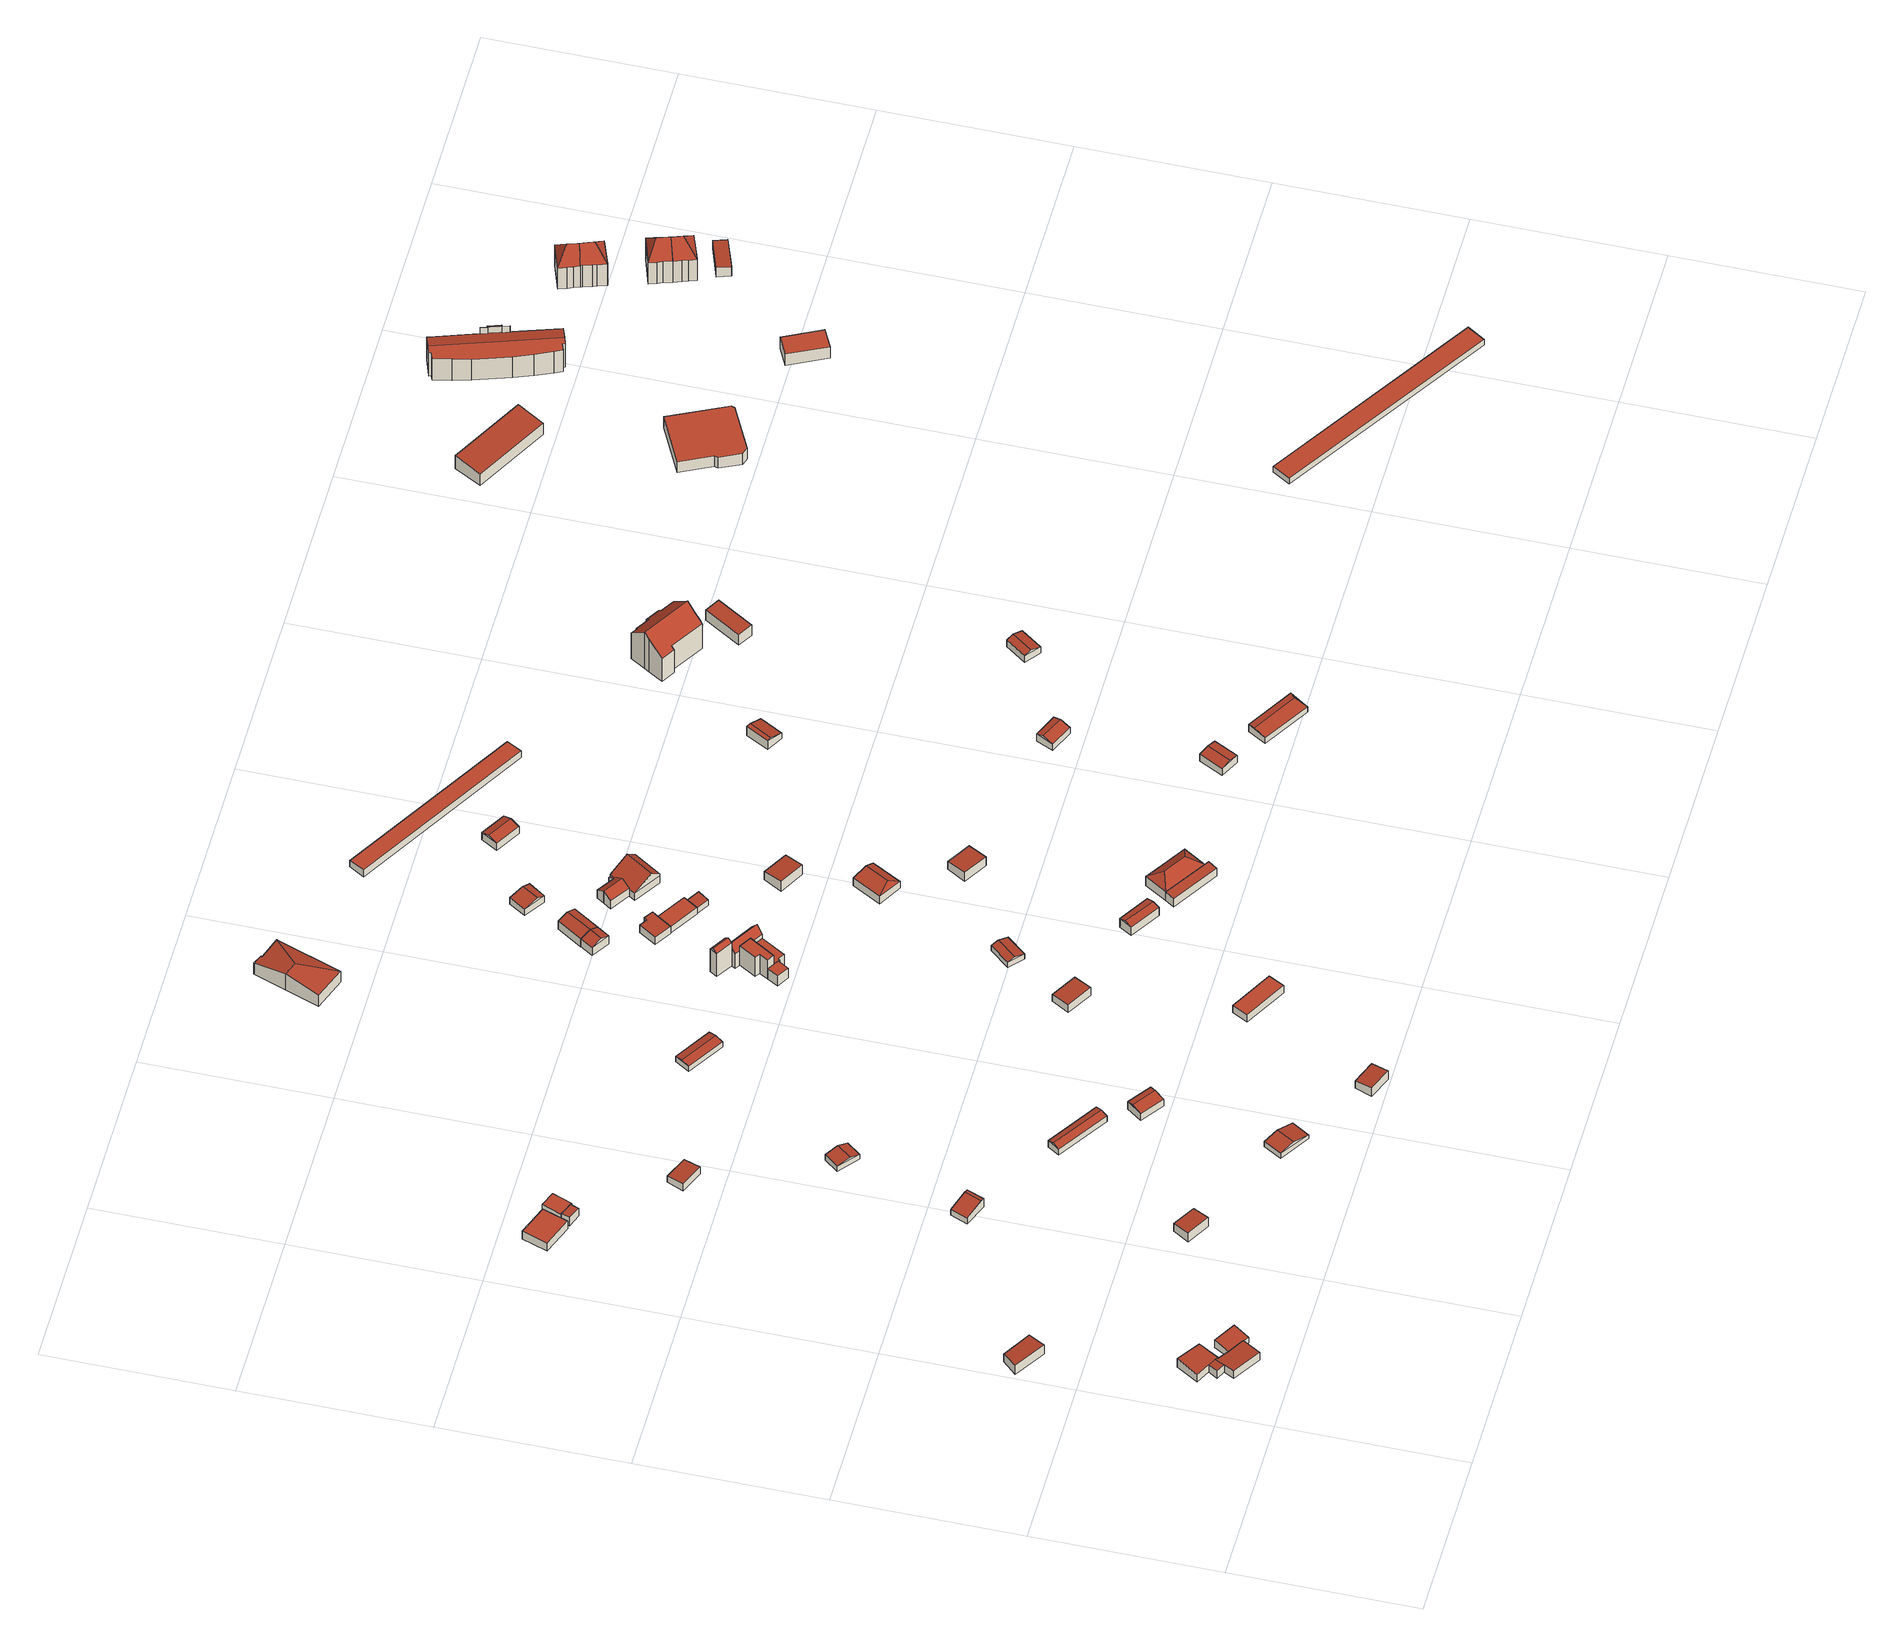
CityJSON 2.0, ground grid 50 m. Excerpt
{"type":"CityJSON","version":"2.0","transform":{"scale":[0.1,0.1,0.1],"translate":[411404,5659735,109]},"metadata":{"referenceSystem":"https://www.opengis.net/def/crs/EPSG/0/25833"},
"CityObjects":{
"building1":{"type":"Building","attributes":{"Gemeindeschluessel":14612000,"Geometrietyp2DReferenz":"3000","function":"31001_9998","roofType":"9999"},"children":["building1-1","building1-2","building1-3"]},
"building1-1":{"type":"BuildingPart","attributes":{"Dachtyp_tdc":"tdcPolyFlatRoof","Dachneigung":4.02,"QualitaetDacherkennung":65,"Geometrietyp2DReferenz":"3000","measuredHeight":2.6,"roofType":"2100"},"parents":["building1"],"geometry":[{"type":"MultiSurface","lod":"2","boundaries":[[[0,1,2,3]],[[0,4,5,6,1]],[[2,7,8,3]],[[1,6,7,2]]],"semantics":{"surfaces":[{"type":"WallSurface"},{"type":"RoofSurface"},{"type":"GroundSurface"}],"values":[0,1,2,0]}}]},
"building1-2":{"type":"BuildingPart","attributes":{"Dachtyp_tdc":"tdcPolyFlatRoof","Dachneigung":4.19,"QualitaetDacherkennung":69,"Geometrietyp2DReferenz":"3000","measuredHeight":2.84,"roofType":"2100"},"parents":["building1"],"geometry":[{"type":"MultiSurface","lod":"2","boundaries":[[[9,0,3,10]],[[11,12,13,14]],[[12,15,16,13]],[[15,17,18,16]],[[17,19,20,18]],[[19,9,10,20]],[[19,17,15,12,11,21,4,0,9]],[[10,3,8,14,13,16,18,20]]],"semantics":{"surfaces":[{"type":"WallSurface"},{"type":"RoofSurface"},{"type":"GroundSurface"}],"values":[0,0,0,0,0,0,1,2]}}]},
"building1-3":{"type":"BuildingPart","attributes":{"Dachtyp_tdc":"tdcPolyFlatRoof","Dachneigung":5.09,"QualitaetDacherkennung":75,"Geometrietyp2DReferenz":"3000","measuredHeight":3.14,"roofType":"2100"},"parents":["building1"],"geometry":[{"type":"MultiSurface","lod":"2","boundaries":[[[22,23,24,25]],[[23,26,27,24]],[[26,28,11,14,27]],[[29,22,25,7,6]],[[29,28,26,23,22]],[[25,24,27,14,8,7]]],"semantics":{"surfaces":[{"type":"WallSurface"},{"type":"RoofSurface"},{"type":"GroundSurface"}],"values":[0,0,0,0,1,2]}}]},
"building2":{"type":"Building","attributes":{"Dachtyp_tdc":"tdcPolyFlatRoof","Gemeindeschluessel":14612000,"Dachneigung":6.79,"QualitaetDacherkennung":83,"Geometrietyp2DReferenz":"3000","measuredHeight":3.22,"function":"31001_9998","roofType":"2100"},"geometry":[{"type":"Solid","lod":"2","boundaries":[[[[30,31,32,33]],[[31,34,35,32]],[[34,36,37,35]],[[36,30,33,37]],[[36,34,31,30]],[[33,32,35,37]]]],"semantics":{"surfaces":[{"type":"WallSurface"},{"type":"RoofSurface"},{"type":"GroundSurface"}],"values":[[0,0,0,0,1,2]]}}]},
"building3":{"type":"Building","attributes":{"Dachtyp_tdc":"tdcPolyFlatRoof","Gemeindeschluessel":14612000,"Dachneigung":7.93,"QualitaetDacherkennung":79,"Geometrietyp2DReferenz":"3000","measuredHeight":2.63,"function":"31001_9998","roofType":"2100"},"geometry":[{"type":"Solid","lod":"2","boundaries":[[[[38,39,40,41]],[[39,42,43,40]],[[42,44,45,43]],[[44,46,47,45]],[[46,38,41,47]],[[46,44,42,39,38]],[[41,40,43,45,47]]]],"semantics":{"surfaces":[{"type":"WallSurface"},{"type":"RoofSurface"},{"type":"GroundSurface"}],"values":[[0,0,0,0,0,1,2]]}}]},
"building4":{"type":"Building","attributes":{"Dachtyp_tdc":"tdcPolyFlatRoof","Gemeindeschluessel":14612000,"Dachneigung":5.38,"QualitaetDacherkennung":81,"Geometrietyp2DReferenz":"3000","measuredHeight":3.2,"function":"31001_9998","roofType":"2100"},"geometry":[{"type":"Solid","lod":"2","boundaries":[[[[48,49,50,51]],[[52,53,54,55]],[[51,50,53,52]],[[50,49,54,53]],[[49,48,55,54]],[[48,51,52,55]]]],"semantics":{"surfaces":[{"type":"RoofSurface"},{"type":"GroundSurface"},{"type":"WallSurface"}],"values":[[0,1,2,2,2,2]]}}]},
"building5":{"type":"Building","attributes":{"Dachtyp_tdc":"tdcPolyFlatRoof","Gemeindeschluessel":14612000,"Dachneigung":0,"QualitaetDacherkennung":83,"Geometrietyp2DReferenz":"3000","measuredHeight":2.8,"function":"31001_9998","roofType":"1000"},"geometry":[{"type":"Solid","lod":"2","boundaries":[[[[56,57,58,59]],[[57,60,61,58]],[[60,62,63,61]],[[62,56,59,63]],[[62,60,57,56]],[[59,58,61,63]]]],"semantics":{"surfaces":[{"type":"WallSurface"},{"type":"RoofSurface"},{"type":"GroundSurface"}],"values":[[0,0,0,0,1,2]]}}]},
"building6":{"type":"Building","attributes":{"Dachtyp_tdc":"tdcGableRoof","Gemeindeschluessel":14612000,"Dachneigung":10.22,"QualitaetDacherkennung":49,"Geometrietyp2DReferenz":"3000","measuredHeight":3.16,"function":"31001_9998","roofType":"3100"},"geometry":[{"type":"Solid","lod":"2","boundaries":[[[[64,65,66,67]],[[65,68,69,66]],[[68,70,71,69]],[[70,64,67,71]],[[68,65,72]],[[64,70,73]],[[65,64,73,72]],[[70,68,72,73]],[[67,66,69,71]]]],"semantics":{"surfaces":[{"type":"WallSurface"},{"type":"RoofSurface"},{"type":"GroundSurface"}],"values":[[0,0,0,0,0,0,1,1,2]]}}]},
"building7":{"type":"Building","attributes":{"Dachtyp_tdc":"tdcPolyFlatRoof","Gemeindeschluessel":14612000,"Dachneigung":3.29,"QualitaetDacherkennung":70,"Geometrietyp2DReferenz":"3000","measuredHeight":3.01,"function":"31001_9998","roofType":"2100"},"geometry":[{"type":"Solid","lod":"2","boundaries":[[[[74,75,76,77]],[[75,78,79,76]],[[78,80,81,79]],[[80,82,83,81]],[[82,84,85,83]],[[84,74,77,85]],[[84,82,80,78,75,74]],[[77,76,79,81,83,85]]]],"semantics":{"surfaces":[{"type":"WallSurface"},{"type":"RoofSurface"},{"type":"GroundSurface"}],"values":[[0,0,0,0,0,0,1,2]]}}]},
"building8":{"type":"Building","attributes":{"Dachtyp_tdc":"tdcPolyFlatRoof","Gemeindeschluessel":14612000,"Dachneigung":0,"QualitaetDacherkennung":0,"Geometrietyp2DReferenz":"3000","BezugspunktDach":"2000","measuredHeight":3,"function":"31001_9998"},"geometry":[{"type":"MultiSurface","lod":"2","boundaries":[[[86,87,88,89,90,91]],[[91,90,92,93]],[[90,89,94,92]],[[89,88,95,94]],[[88,87,96,95]],[[87,86,97,96]],[[86,91,93,97]],[[93,92,94,95,96,97]]],"semantics":{"surfaces":[{"type":"RoofSurface"},{"type":"WallSurface"},{"type":"GroundSurface"}],"values":[0,1,1,1,1,1,1,2]}}]},
"building9":{"type":"Building","attributes":{"Dachtyp_tdc":"tdcPolyFlatRoof","Gemeindeschluessel":14612000,"Dachneigung":6.06,"QualitaetDacherkennung":74,"Geometrietyp2DReferenz":"3000","measuredHeight":2.63,"function":"31001_9998","roofType":"2100"},"geometry":[{"type":"Solid","lod":"2","boundaries":[[[[98,99,100,101]],[[99,102,103,100]],[[102,104,105,103]],[[104,98,101,105]],[[104,102,99,98]],[[101,100,103,105]]]],"semantics":{"surfaces":[{"type":"WallSurface"},{"type":"RoofSurface"},{"type":"GroundSurface"}],"values":[[0,0,0,0,1,2]]}}]},
"building10":{"type":"Building","attributes":{"Dachtyp_tdc":"tdcGableRoof","Gemeindeschluessel":14612000,"Dachneigung":15.2,"QualitaetDacherkennung":51,"Geometrietyp2DReferenz":"3000","measuredHeight":2.6,"function":"31001_9998","roofType":"3100"},"geometry":[{"type":"Solid","lod":"2","boundaries":[[[[106,107,108,109]],[[107,110,111,108]],[[110,112,113,111]],[[112,106,109,113]],[[110,107,114]],[[106,112,115]],[[107,106,115,114]],[[112,110,114,115]],[[109,108,111,113]]]],"semantics":{"surfaces":[{"type":"WallSurface"},{"type":"RoofSurface"},{"type":"GroundSurface"}],"values":[[0,0,0,0,0,0,1,1,2]]}}]},
"building11":{"type":"Building","attributes":{"Dachtyp_tdc":"tdcGableRoof","Gemeindeschluessel":14612000,"Dachneigung":10.27,"QualitaetDacherkennung":65,"Geometrietyp2DReferenz":"3000","measuredHeight":2.64,"function":"31001_9998","roofType":"3100"},"geometry":[{"type":"Solid","lod":"2","boundaries":[[[[116,117,118,119]],[[117,120,121,118]],[[120,122,123,121]],[[122,116,119,123]],[[120,117,124]],[[116,122,125]],[[117,116,125,124]],[[122,120,124,125]],[[119,118,121,123]]]],"semantics":{"surfaces":[{"type":"WallSurface"},{"type":"RoofSurface"},{"type":"GroundSurface"}],"values":[[0,0,0,0,0,0,1,1,2]]}}]},
"building12":{"type":"Building","attributes":{"Dachtyp_tdc":"tdcGableRoof","Gemeindeschluessel":14612000,"Dachneigung":15.98,"QualitaetDacherkennung":61,"Geometrietyp2DReferenz":"3000","measuredHeight":2.71,"function":"31001_9998","roofType":"3100"},"geometry":[{"type":"Solid","lod":"2","boundaries":[[[[126,127,128,129]],[[127,130,131,128]],[[130,132,133,131]],[[132,126,129,133]],[[130,127,134]],[[126,132,135]],[[127,126,135,134]],[[132,130,134,135]],[[129,128,131,133]]]],"semantics":{"surfaces":[{"type":"WallSurface"},{"type":"RoofSurface"},{"type":"GroundSurface"}],"values":[[0,0,0,0,0,0,1,1,2]]}}]},
"building13":{"type":"Building","attributes":{"Dachtyp_tdc":"tdcGableRoof","Gemeindeschluessel":14612000,"Dachneigung":13.37,"QualitaetDacherkennung":80,"Geometrietyp2DReferenz":"3000","measuredHeight":3.08,"function":"31001_9998","roofType":"3100"},"geometry":[{"type":"Solid","lod":"2","boundaries":[[[[136,137,138,139]],[[137,140,141,138]],[[140,142,143,141]],[[142,136,139,143]],[[140,137,144]],[[136,142,145]],[[137,136,145,144]],[[142,140,144,145]],[[139,138,141,143]]]],"semantics":{"surfaces":[{"type":"WallSurface"},{"type":"RoofSurface"},{"type":"GroundSurface"}],"values":[[0,0,0,0,0,0,1,1,2]]}}]},
"building14":{"type":"Building","attributes":{"Dachtyp_tdc":"tdcPolyFlatRoof","Gemeindeschluessel":14612000,"Dachneigung":6.97,"QualitaetDacherkennung":77,"Geometrietyp2DReferenz":"3000","measuredHeight":3.12,"function":"31001_9998","roofType":"2100"},"geometry":[{"type":"Solid","lod":"2","boundaries":[[[[146,147,148,149]],[[147,150,151,148]],[[150,152,153,151]],[[152,146,149,153]],[[152,150,147,146]],[[149,148,151,153]]]],"semantics":{"surfaces":[{"type":"WallSurface"},{"type":"RoofSurface"},{"type":"GroundSurface"}],"values":[[0,0,0,0,1,2]]}}]},
"building15":{"type":"Building","attributes":{"Dachtyp_tdc":"tdcGableRoof","Gemeindeschluessel":14612000,"Dachneigung":10.96,"QualitaetDacherkennung":40,"Geometrietyp2DReferenz":"3000","measuredHeight":2.46,"function":"31001_9998","roofType":"3100"},"geometry":[{"type":"Solid","lod":"2","boundaries":[[[[154,155,156,157]],[[155,158,159,156]],[[158,160,161,159]],[[160,154,157,161]],[[158,155,162]],[[154,160,163]],[[155,154,163,162]],[[160,158,162,163]],[[157,156,159,161]]]],"semantics":{"surfaces":[{"type":"WallSurface"},{"type":"RoofSurface"},{"type":"GroundSurface"}],"values":[[0,0,0,0,0,0,1,1,2]]}}]},
"building16":{"type":"Building","attributes":{"Dachtyp_tdc":"tdcPolyFlatRoof","Gemeindeschluessel":14612000,"Dachneigung":0,"QualitaetDacherkennung":61,"Geometrietyp2DReferenz":"3000","measuredHeight":2.67,"function":"31001_9998","roofType":"1000"},"geometry":[{"type":"Solid","lod":"2","boundaries":[[[[164,165,166,167]],[[165,168,169,166]],[[168,170,171,169]],[[170,164,167,171]],[[170,168,165,164]],[[167,166,169,171]]]],"semantics":{"surfaces":[{"type":"WallSurface"},{"type":"RoofSurface"},{"type":"GroundSurface"}],"values":[[0,0,0,0,1,2]]}}]},
"building17":{"type":"Building","attributes":{"Dachtyp_tdc":"tdcPolyFlatRoof","Gemeindeschluessel":14612000,"Dachneigung":2.78,"QualitaetDacherkennung":72,"Geometrietyp2DReferenz":"3000","measuredHeight":2.74,"function":"31001_9998","roofType":"2100"},"geometry":[{"type":"Solid","lod":"2","boundaries":[[[[172,173,174,175]],[[173,176,177,174]],[[176,178,179,177]],[[178,172,175,179]],[[178,176,173,172]],[[175,174,177,179]]]],"semantics":{"surfaces":[{"type":"WallSurface"},{"type":"RoofSurface"},{"type":"GroundSurface"}],"values":[[0,0,0,0,1,2]]}}]},
"building18":{"type":"Building","attributes":{"Gemeindeschluessel":14612000,"Dachorientierung":0,"MittlereTraufHoehe":114.81,"ObjektHoehe":3.58,"BodenHoehe":111.23,"Geometrietyp2DReferenz":"3000","BezugspunktDach":"2000","AbsoluteHoehe":114.81,"Dachflaeche":12.66,"measuredHeight":3.58,"function":"31001_9998","storeysAboveGround":1},"geometry":[{"type":"MultiSurface","lod":"2","boundaries":[[[180,181,182,183,184]],[[184,183,185,186]],[[183,182,187,185]],[[182,181,188,187]],[[181,180,189,188]],[[180,184,186,189]],[[186,185,187,188,189]]],"semantics":{"surfaces":[{"type":"RoofSurface"},{"type":"WallSurface"},{"type":"GroundSurface"}],"values":[0,1,1,1,1,1,2]}}]},
"building19":{"type":"Building","attributes":{"Gemeindeschluessel":14612000,"Dachneigung":90,"Dachorientierung":0,"MittlereTraufHoehe":117.95,"QualitaetDacherkennung":23,"ObjektHoehe":6.83,"BodenHoehe":111.12,"Geometrietyp2DReferenz":"3000","AbsoluteHoehe":117.95,"Dachflaeche":26.39,"measuredHeight":6.83,"function":"31001_9998","roofType":"1000","storeysAboveGround":2},"geometry":[{"type":"MultiSurface","lod":"2","boundaries":[[[190,191,192,193]],[[191,194,195,192]],[[194,196,197,195]],[[196,198,199,197]],[[198,200,201,199]],[[200,190,193,201]],[[200,198,196,194,191,190]],[[193,192,195,197,199,201]]],"semantics":{"surfaces":[{"type":"WallSurface"},{"type":"RoofSurface"},{"type":"GroundSurface"}],"values":[0,0,0,0,0,0,1,2]}}]},
"building20":{"type":"Building","attributes":{"Gemeindeschluessel":14612000,"Dachneigung":50.22,"Dachorientierung":-58.35,"MittlereTraufHoehe":119.28,"QualitaetDacherkennung":85,"ObjektHoehe":9.28,"BodenHoehe":110.99,"Geometrietyp2DReferenz":"3000","AbsoluteHoehe":120.27,"Dachflaeche":15.96,"measuredHeight":9.28,"function":"31001_9998","roofType":"3100","storeysAboveGround":3},"geometry":[{"type":"MultiSurface","lod":"2","boundaries":[[[202,203,204,205]],[[203,206,207,204]],[[206,208,209,207]],[[208,202,205,209]],[[206,203,210]],[[202,208,211]],[[203,202,211,210]],[[208,206,210,211]],[[205,204,207,209]]],"semantics":{"surfaces":[{"type":"WallSurface"},{"type":"RoofSurface"},{"type":"GroundSurface"}],"values":[0,0,0,0,0,0,1,1,2]}}]},
"building21":{"type":"Building","attributes":{"Dachtyp_tdc":"tdcGableRoof","Gemeindeschluessel":14612000,"Dachneigung":14.35,"QualitaetDacherkennung":83,"Geometrietyp2DReferenz":"3000","measuredHeight":2.46,"function":"31001_9998","roofType":"3100"},"geometry":[{"type":"Solid","lod":"2","boundaries":[[[[212,213,214,215]],[[213,216,217,214]],[[216,218,219,217]],[[218,212,215,219]],[[216,213,220]],[[212,218,221]],[[213,212,221,220]],[[218,216,220,221]],[[215,214,217,219]]]],"semantics":{"surfaces":[{"type":"WallSurface"},{"type":"RoofSurface"},{"type":"GroundSurface"}],"values":[[0,0,0,0,0,0,1,1,2]]}}]},
"building22":{"type":"Building","attributes":{"Gemeindeschluessel":14612000,"Dachorientierung":0,"MittlereTraufHoehe":114.81,"ObjektHoehe":3.73,"BodenHoehe":111.08,"Geometrietyp2DReferenz":"3000","BezugspunktDach":"2000","AbsoluteHoehe":114.81,"Dachflaeche":32.13,"measuredHeight":3.73,"function":"31001_9998","storeysAboveGround":1},"geometry":[{"type":"MultiSurface","lod":"2","boundaries":[[[183,182,222,223,224,225,226]],[[226,225,227,197]],[[225,224,228,227]],[[224,223,229,228]],[[223,222,230,229]],[[222,182,231,230]],[[182,183,199,231]],[[183,226,197,199]],[[197,227,228,229,230,231,199]]],"semantics":{"surfaces":[{"type":"RoofSurface"},{"type":"WallSurface"},{"type":"GroundSurface"}],"values":[0,1,1,1,1,1,1,1,2]}}]},
"building23":{"type":"Building","attributes":{"Dachtyp_tdc":"tdcHipAndGableRoof","Gemeindeschluessel":14612000,"Dachneigung":10.67,"QualitaetDacherkennung":91,"Geometrietyp2DReferenz":"3000","measuredHeight":5.79,"function":"31001_9998","roofType":"5000"},"geometry":[{"type":"Solid","lod":"2","boundaries":[[[[232,233,234,235]],[[233,236,237,234]],[[236,238,239,237]],[[238,240,241,239]],[[240,242,243,241]],[[242,244,245,243]],[[244,246,247,245]],[[246,232,235,247]],[[242,240,238,248]],[[238,236,233,232,246,248]],[[246,244,242,248]],[[235,234,237,239,241,243,245,247]]]],"semantics":{"surfaces":[{"type":"WallSurface"},{"type":"RoofSurface"},{"type":"GroundSurface"}],"values":[[0,0,0,0,0,0,0,0,1,1,1,2]]}}]},
"building24":{"type":"Building","attributes":{"Gemeindeschluessel":14612000,"Dachneigung":38.06,"Dachorientierung":-58.44,"MittlereTraufHoehe":116.89,"QualitaetDacherkennung":11,"ObjektHoehe":7.44,"BodenHoehe":111.04,"Geometrietyp2DReferenz":"3000","AbsoluteHoehe":118.48,"Dachflaeche":53.34,"measuredHeight":7.44,"function":"31001_9998","roofType":"3100","storeysAboveGround":2},"geometry":[{"type":"MultiSurface","lod":"2","boundaries":[[[249,250,251,252]],[[250,253,207,251]],[[253,254,255,207]],[[254,256,204,255]],[[256,257,258,204]],[[257,259,260,258]],[[259,261,262,260]],[[261,263,264,262]],[[263,249,252,264]],[[254,253,250,249,263,261,259]],[[259,257,256,254]],[[252,251,207,255,204,258,260,262,264]]],"semantics":{"surfaces":[{"type":"WallSurface"},{"type":"RoofSurface"},{"type":"GroundSurface"}],"values":[0,0,0,0,0,0,0,0,0,1,1,2]}}]},
"building25":{"type":"Building","attributes":{"Dachtyp_tdc":"tdcGableRoof","Gemeindeschluessel":14612000,"Dachneigung":19.97,"QualitaetDacherkennung":73,"Geometrietyp2DReferenz":"3000","measuredHeight":3.93,"function":"31001_9998","roofType":"3100"},"geometry":[{"type":"Solid","lod":"2","boundaries":[[[[265,266,267,268]],[[266,269,270,267]],[[269,271,272,270]],[[271,265,268,272]],[[269,266,273]],[[265,271,274]],[[266,265,274,273]],[[271,269,273,274]],[[268,267,270,272]]]],"semantics":{"surfaces":[{"type":"WallSurface"},{"type":"RoofSurface"},{"type":"GroundSurface"}],"values":[[0,0,0,0,0,0,1,1,2]]}}]},
"building26":{"type":"Building","attributes":{"Dachtyp_tdc":"tdcGableRoof","Gemeindeschluessel":14612000,"Dachneigung":14.15,"QualitaetDacherkennung":78,"Geometrietyp2DReferenz":"3000","measuredHeight":3.52,"function":"31001_9998","roofType":"3100"},"geometry":[{"type":"Solid","lod":"2","boundaries":[[[[275,276,277,278]],[[276,279,280,277]],[[279,281,282,280]],[[281,275,278,282]],[[279,276,283]],[[275,281,284]],[[276,275,284,283]],[[281,279,283,284]],[[278,277,280,282]]]],"semantics":{"surfaces":[{"type":"WallSurface"},{"type":"RoofSurface"},{"type":"GroundSurface"}],"values":[[0,0,0,0,0,0,1,1,2]]}}]},
"building27":{"type":"Building","attributes":{"Dachtyp_tdc":"tdcPolyFlatRoof","Gemeindeschluessel":14612000,"Dachneigung":2.63,"QualitaetDacherkennung":85,"Geometrietyp2DReferenz":"3000","measuredHeight":2.84,"function":"31001_9998","roofType":"2100"},"geometry":[{"type":"Solid","lod":"2","boundaries":[[[[285,286,287,288]],[[286,289,290,287]],[[289,291,292,290]],[[291,293,294,292]],[[293,295,296,294]],[[295,297,298,296]],[[297,285,288,298]],[[297,295,293,291,289,286,285]],[[288,287,290,292,294,296,298]]]],"semantics":{"surfaces":[{"type":"WallSurface"},{"type":"RoofSurface"},{"type":"GroundSurface"}],"values":[[0,0,0,0,0,0,0,1,2]]}}]},
"building28":{"type":"Building","attributes":{"Dachtyp_tdc":"tdcGableRoof","Gemeindeschluessel":14612000,"Dachneigung":19.87,"QualitaetDacherkennung":83,"Geometrietyp2DReferenz":"3000","measuredHeight":4.02,"function":"31001_9998","roofType":"3100"},"geometry":[{"type":"Solid","lod":"2","boundaries":[[[[266,299,300,301]],[[299,302,303,300]],[[302,269,304,303]],[[269,266,301,304]],[[302,299,305]],[[266,269,273]],[[299,266,273,305]],[[269,302,305,273]],[[301,300,303,304]]]],"semantics":{"surfaces":[{"type":"WallSurface"},{"type":"RoofSurface"},{"type":"GroundSurface"}],"values":[[0,0,0,0,0,0,1,1,2]]}}]},
"building29":{"type":"Building","attributes":{"Dachtyp_tdc":"tdcPolyFlatRoof","Gemeindeschluessel":14612000,"Dachneigung":2.85,"QualitaetDacherkennung":85,"Geometrietyp2DReferenz":"3000","measuredHeight":2.58,"function":"31001_9998","roofType":"2100"},"geometry":[{"type":"Solid","lod":"2","boundaries":[[[[306,307,308,309]],[[307,310,311,308]],[[310,312,313,311]],[[312,306,309,313]],[[312,310,307,306]],[[309,308,311,313]]]],"semantics":{"surfaces":[{"type":"WallSurface"},{"type":"RoofSurface"},{"type":"GroundSurface"}],"values":[[0,0,0,0,1,2]]}}]},
"building30":{"type":"Building","attributes":{"Dachtyp_tdc":"tdcPolyFlatRoof","Gemeindeschluessel":14612000,"Dachneigung":7.31,"QualitaetDacherkennung":73,"Geometrietyp2DReferenz":"3000","measuredHeight":3.19,"function":"31001_9998","roofType":"2100"},"geometry":[{"type":"Solid","lod":"2","boundaries":[[[[314,315,316,317]],[[315,318,319,316]],[[318,320,321,319]],[[320,322,323,321]],[[322,314,317,323]],[[322,320,318,315,314]],[[317,316,319,321,323]]]],"semantics":{"surfaces":[{"type":"WallSurface"},{"type":"RoofSurface"},{"type":"GroundSurface"}],"values":[[0,0,0,0,0,1,2]]}}]},
"building31":{"type":"Building","attributes":{"Gemeindeschluessel":14612000,"Dachneigung":84.89,"Dachorientierung":0,"MittlereTraufHoehe":113.29,"QualitaetDacherkennung":95,"ObjektHoehe":2.46,"BodenHoehe":110.98,"Geometrietyp2DReferenz":"3000","AbsoluteHoehe":113.45,"Dachflaeche":13.43,"measuredHeight":2.46,"function":"31001_9998","roofType":"2100","storeysAboveGround":1},"geometry":[{"type":"MultiSurface","lod":"2","boundaries":[[[324,325,326,327]],[[325,328,329,326]],[[328,330,331,329]],[[330,324,327,331]],[[330,328,325,324]],[[327,326,329,331]]],"semantics":{"surfaces":[{"type":"WallSurface"},{"type":"RoofSurface"},{"type":"GroundSurface"}],"values":[0,0,0,0,1,2]}}]},
"building32":{"type":"Building","attributes":{"Dachtyp_tdc":"tdcFreeFormRoof","Gemeindeschluessel":14612000,"Dachneigung":34.66,"QualitaetDacherkennung":83,"Geometrietyp2DReferenz":"3000","measuredHeight":5.57,"function":"31001_9998","roofType":"5000"},"geometry":[{"type":"Solid","lod":"2","boundaries":[[[[332,333,334,335]],[[333,336,337,334]],[[336,338,339,337]],[[338,340,341,339]],[[340,342,343,341]],[[342,332,335,343]],[[344,333,332]],[[340,345,342]],[[342,345,344,332]],[[345,340,338,336,333,344]],[[335,334,337,339,341,343]]]],"semantics":{"surfaces":[{"type":"WallSurface"},{"type":"RoofSurface"},{"type":"GroundSurface"}],"values":[[0,0,0,0,0,0,1,1,1,1,2]]}}]},
"building33":{"type":"Building","attributes":{"Dachtyp_tdc":"tdcGableRoof","Gemeindeschluessel":14612000,"Dachneigung":10.05,"QualitaetDacherkennung":72,"Geometrietyp2DReferenz":"3000","measuredHeight":3.07,"function":"31001_9998","roofType":"3100"},"geometry":[{"type":"Solid","lod":"2","boundaries":[[[[346,347,348,349]],[[347,350,351,348]],[[350,352,353,351]],[[352,346,349,353]],[[350,347,354]],[[346,352,355]],[[347,346,355,354]],[[352,350,354,355]],[[349,348,351,353]]]],"semantics":{"surfaces":[{"type":"WallSurface"},{"type":"RoofSurface"},{"type":"GroundSurface"}],"values":[[0,0,0,0,0,0,1,1,2]]}}]},
"building34":{"type":"Building","attributes":{"Dachtyp_tdc":"tdcHipAndGableRoof","Gemeindeschluessel":14612000,"Dachneigung":10.81,"QualitaetDacherkennung":69,"Geometrietyp2DReferenz":"3000","measuredHeight":3.48,"function":"31001_9998","roofType":"5000"},"geometry":[{"type":"Solid","lod":"2","boundaries":[[[[356,357,358,359]],[[357,360,361,358]],[[360,362,363,361]],[[362,356,359,363]],[[360,357,364]],[[356,362,365]],[[357,356,365,364]],[[362,360,364,365]],[[359,358,361,363]]]],"semantics":{"surfaces":[{"type":"WallSurface"},{"type":"RoofSurface"},{"type":"GroundSurface"}],"values":[[0,0,0,0,1,0,1,1,2]]}}]},
"building35":{"type":"Building","attributes":{"Gemeindeschluessel":14612000,"Geometrietyp2DReferenz":"3000","function":"31001_9998","roofType":"9999"},"children":["building35-1","building35-2"]},
"building35-1":{"type":"BuildingPart","attributes":{"Dachtyp_tdc":"tdcGableRoof","Dachneigung":31.7,"QualitaetDacherkennung":81,"Geometrietyp2DReferenz":"3000","measuredHeight":4.38,"roofType":"3100"},"parents":["building35"],"geometry":[{"type":"MultiSurface","lod":"2","boundaries":[[[366,367,368,369]],[[370,371,372,373,374]],[[371,375,376,372]],[[375,377,378,376]],[[377,379,380,378]],[[379,381,382,380]],[[381,366,369,382]],[[377,375,371,370,383]],[[383,384,367,366,381,379,377]],[[369,368,385,373,372,376,378,380,382]]],"semantics":{"surfaces":[{"type":"WallSurface"},{"type":"RoofSurface"},{"type":"GroundSurface"}],"values":[0,0,0,0,0,0,0,1,1,2]}}]},
"building35-2":{"type":"BuildingPart","attributes":{"Dachtyp_tdc":"tdcGableRoof","Dachneigung":28.11,"QualitaetDacherkennung":54,"Geometrietyp2DReferenz":"3000","measuredHeight":5.59,"roofType":"3100"},"parents":["building35"],"geometry":[{"type":"MultiSurface","lod":"2","boundaries":[[[386,387,388,389]],[[387,374,373,388]],[[390,391,392,368,367]],[[391,386,389,392]],[[393,394,395,396]],[[390,374,387,396,395]],[[374,390,384,397]],[[390,395,394,391]],[[391,394,393,386]],[[386,393,396,387]],[[389,388,373,385,368,392]]],"semantics":{"surfaces":[{"type":"WallSurface"},{"type":"RoofSurface"},{"type":"GroundSurface"}],"values":[0,0,0,0,1,1,0,0,0,0,2]}}]},
"building36":{"type":"Building","attributes":{"Dachtyp_tdc":"tdcPolyFlatRoof","Gemeindeschluessel":14612000,"Dachneigung":7.07,"QualitaetDacherkennung":55,"Geometrietyp2DReferenz":"3000","measuredHeight":3.62,"function":"31001_9998","roofType":"2100"},"geometry":[{"type":"Solid","lod":"2","boundaries":[[[[398,399,400,401]],[[399,402,403,400]],[[402,404,405,403]],[[404,398,401,405]],[[404,402,399,398]],[[401,400,403,405]]]],"semantics":{"surfaces":[{"type":"WallSurface"},{"type":"RoofSurface"},{"type":"GroundSurface"}],"values":[[0,0,0,0,1,2]]}}]},
"building37":{"type":"Building","attributes":{"Dachtyp_tdc":"tdcPolyFlatRoof","Gemeindeschluessel":14612000,"Dachneigung":5.15,"QualitaetDacherkennung":80,"Geometrietyp2DReferenz":"3000","measuredHeight":3.19,"function":"31001_9998","roofType":"2100"},"geometry":[{"type":"Solid","lod":"2","boundaries":[[[[406,407,408,409]],[[407,410,411,408]],[[410,412,413,411]],[[412,406,409,413]],[[412,410,407,406]],[[409,408,411,413]]]],"semantics":{"surfaces":[{"type":"WallSurface"},{"type":"RoofSurface"},{"type":"GroundSurface"}],"values":[[0,0,0,0,1,2]]}}]},
"building38":{"type":"Building","attributes":{"Dachtyp_tdc":"tdcGableRoof","Gemeindeschluessel":14612000,"Dachneigung":17.41,"QualitaetDacherkennung":77,"Geometrietyp2DReferenz":"3000","measuredHeight":3.36,"function":"31001_9998","roofType":"3100"},"geometry":[{"type":"Solid","lod":"2","boundaries":[[[[414,415,416,417]],[[415,418,419,416]],[[418,420,421,419]],[[420,414,417,421]],[[418,415,422]],[[414,420,423]],[[415,414,423,422]],[[420,418,422,423]],[[417,416,419,421]]]],"semantics":{"surfaces":[{"type":"WallSurface"},{"type":"RoofSurface"},{"type":"GroundSurface"}],"values":[[0,0,0,0,0,0,1,1,2]]}}]},
"building39":{"type":"Building","attributes":{"Dachtyp_tdc":"tdcPolyFlatRoof","Gemeindeschluessel":14612000,"Dachneigung":2.68,"QualitaetDacherkennung":84,"Geometrietyp2DReferenz":"3000","measuredHeight":2.39,"function":"31001_2463","roofType":"2100"},"geometry":[{"type":"Solid","lod":"2","boundaries":[[[[424,425,426,427]],[[425,428,429,426]],[[428,430,431,429]],[[430,424,427,431]],[[430,428,425,424]],[[427,426,429,431]]]],"semantics":{"surfaces":[{"type":"WallSurface"},{"type":"RoofSurface"},{"type":"GroundSurface"}],"values":[[0,0,0,0,1,2]]}}]},
"building40":{"type":"Building","attributes":{"Dachtyp_tdc":"tdcGableRoof","Gemeindeschluessel":14612000,"Dachneigung":10.06,"QualitaetDacherkennung":67,"Geometrietyp2DReferenz":"3000","measuredHeight":3.05,"function":"31001_9998","roofType":"3100"},"geometry":[{"type":"Solid","lod":"2","boundaries":[[[[432,433,434,435]],[[433,436,437,434]],[[436,438,439,437]],[[438,432,435,439]],[[436,433,440]],[[432,438,441]],[[433,432,441,440]],[[438,436,440,441]],[[435,434,437,439]]]],"semantics":{"surfaces":[{"type":"WallSurface"},{"type":"RoofSurface"},{"type":"GroundSurface"}],"values":[[0,0,0,0,0,0,1,1,2]]}}]},
"building41":{"type":"Building","attributes":{"Dachtyp_tdc":"tdcGableRoof","Gemeindeschluessel":14612000,"Dachneigung":17.15,"QualitaetDacherkennung":74,"Geometrietyp2DReferenz":"3000","measuredHeight":3.18,"function":"31001_9998","roofType":"3100"},"geometry":[{"type":"Solid","lod":"2","boundaries":[[[[442,443,444,445]],[[443,446,447,444]],[[446,448,449,447]],[[448,442,445,449]],[[446,443,450]],[[442,448,451]],[[443,442,451,450]],[[448,446,450,451]],[[445,444,447,449]]]],"semantics":{"surfaces":[{"type":"WallSurface"},{"type":"RoofSurface"},{"type":"GroundSurface"}],"values":[[0,0,0,0,0,0,1,1,2]]}}]},
"building42":{"type":"Building","attributes":{"Dachtyp_tdc":"tdcHipAndGableRoof","Gemeindeschluessel":14612000,"Dachneigung":13.74,"QualitaetDacherkennung":55,"Geometrietyp2DReferenz":"3000","measuredHeight":2.89,"function":"31001_9998","roofType":"5000"},"geometry":[{"type":"Solid","lod":"2","boundaries":[[[[452,453,454,455]],[[453,456,457,454]],[[456,458,459,457]],[[458,452,455,459]],[[456,453,460]],[[452,458,461]],[[453,452,461,460]],[[458,456,460,461]],[[455,454,457,459]]]],"semantics":{"surfaces":[{"type":"WallSurface"},{"type":"RoofSurface"},{"type":"GroundSurface"}],"values":[[0,0,0,0,1,0,1,1,2]]}}]},
"building43":{"type":"Building","attributes":{"Dachtyp_tdc":"tdcGableRoof","Gemeindeschluessel":14612000,"Dachneigung":19.45,"QualitaetDacherkennung":56,"Geometrietyp2DReferenz":"3000","measuredHeight":3.35,"function":"31001_9998","roofType":"3100"},"geometry":[{"type":"Solid","lod":"2","boundaries":[[[[462,463,464,465]],[[463,466,467,464]],[[466,468,469,467]],[[468,462,465,469]],[[466,463,470]],[[462,468,471]],[[463,462,471,470]],[[468,466,470,471]],[[465,464,467,469]]]],"semantics":{"surfaces":[{"type":"WallSurface"},{"type":"RoofSurface"},{"type":"GroundSurface"}],"values":[[0,0,0,0,0,0,1,1,2]]}}]},
"building44":{"type":"Building","attributes":{"Dachtyp_tdc":"tdcGableRoof","Gemeindeschluessel":14612000,"Dachneigung":18.23,"QualitaetDacherkennung":83,"Geometrietyp2DReferenz":"3000","measuredHeight":3.17,"function":"31001_9998","roofType":"3100"},"geometry":[{"type":"Solid","lod":"2","boundaries":[[[[472,473,474,475]],[[473,476,477,474]],[[476,478,479,477]],[[478,472,475,479]],[[476,473,480]],[[472,478,481]],[[473,472,481,480]],[[478,476,480,481]],[[475,474,477,479]]]],"semantics":{"surfaces":[{"type":"WallSurface"},{"type":"RoofSurface"},{"type":"GroundSurface"}],"values":[[0,0,0,0,0,0,1,1,2]]}}]},
"building45":{"type":"Building","attributes":{"Dachtyp_tdc":"tdcGableRoof","Gemeindeschluessel":14612000,"Dachneigung":39.21,"QualitaetDacherkennung":59,"Geometrietyp2DReferenz":"3000","measuredHeight":13.06,"function":"31001_9998","roofType":"3100"},"geometry":[{"type":"Solid","lod":"2","boundaries":[[[[482,483,484,485]],[[483,486,487,484]],[[486,488,489,487]],[[488,490,491,489]],[[490,492,493,491]],[[492,494,495,493]],[[494,496,497,495]],[[496,498,499,497]],[[498,500,501,499]],[[500,502,503,501]],[[502,504,505,503]],[[504,506,507,505]],[[506,508,509,507]],[[508,510,511,509]],[[510,512,513,511]],[[512,514,515,513]],[[514,516,517,515]],[[516,518,519,517]],[[518,482,485,519]],[[514,512,510,508,506,504,502,500,498,496,494]],[[494,492,490,488,486,483,482,518,516,514]],[[485,484,487,489,491,493,495,497,499,501,503,505,507,509,511,513,515,517,519]]]],"semantics":{"surfaces":[{"type":"WallSurface"},{"type":"RoofSurface"},{"type":"GroundSurface"}],"values":[[0,0,0,0,0,0,0,0,0,0,0,0,0,0,0,0,0,0,0,1,1,2]]}}]},
"building46":{"type":"Building","attributes":{"Dachtyp_tdc":"tdcPolyFlatRoof","Gemeindeschluessel":14612000,"Dachneigung":3.29,"QualitaetDacherkennung":77,"Geometrietyp2DReferenz":"3000","measuredHeight":3.8,"function":"31001_9998","roofType":"2100"},"geometry":[{"type":"Solid","lod":"2","boundaries":[[[[520,521,522,523]],[[521,524,525,522]],[[524,526,527,525]],[[526,520,523,527]],[[526,524,521,520]],[[523,522,525,527]]]],"semantics":{"surfaces":[{"type":"WallSurface"},{"type":"RoofSurface"},{"type":"GroundSurface"}],"values":[[0,0,0,0,1,2]]}}]},
"building47":{"type":"Building","attributes":{"Dachtyp_tdc":"tdcPolyFlatRoof","Gemeindeschluessel":14612000,"Dachneigung":0,"QualitaetDacherkennung":84,"Geometrietyp2DReferenz":"3000","measuredHeight":3.96,"function":"31001_2000","roofType":"1000"},"geometry":[{"type":"Solid","lod":"2","boundaries":[[[[528,529,530,531]],[[529,532,533,530]],[[532,534,535,533]],[[534,536,537,535]],[[536,538,539,537]],[[538,540,541,539]],[[540,542,543,541]],[[542,528,531,543]],[[542,540,538,536,534,532,529,528]],[[531,530,533,535,537,539,541,543]]]],"semantics":{"surfaces":[{"type":"WallSurface"},{"type":"RoofSurface"},{"type":"GroundSurface"}],"values":[[0,0,0,0,0,0,0,0,1,2]]}}]},
"building48":{"type":"Building","attributes":{"Dachtyp_tdc":"tdcPolyFlatRoof","Gemeindeschluessel":14612000,"Dachneigung":4.8,"QualitaetDacherkennung":87,"Geometrietyp2DReferenz":"3000","measuredHeight":4.77,"function":"31001_2000","roofType":"2100"},"geometry":[{"type":"Solid","lod":"2","boundaries":[[[[544,545,546,547]],[[545,548,549,546]],[[548,550,551,549]],[[550,544,547,551]],[[550,548,545,544]],[[547,546,549,551]]]],"semantics":{"surfaces":[{"type":"WallSurface"},{"type":"RoofSurface"},{"type":"GroundSurface"}],"values":[[0,0,0,0,1,2]]}}]},
"building49":{"type":"Building","attributes":{"Dachtyp_tdc":"tdcPolyFlatRoof","Gemeindeschluessel":14612000,"Dachneigung":0,"QualitaetDacherkennung":59,"Geometrietyp2DReferenz":"3000","measuredHeight":2.01,"function":"31001_2463","roofType":"1000"},"geometry":[{"type":"Solid","lod":"2","boundaries":[[[[552,553,554,555]],[[553,556,557,554]],[[556,558,559,557]],[[558,552,555,559]],[[558,556,553,552]],[[555,554,557,559]]]],"semantics":{"surfaces":[{"type":"WallSurface"},{"type":"RoofSurface"},{"type":"GroundSurface"}],"values":[[0,0,0,0,1,2]]}}]},
"building50":{"type":"Building","attributes":{"Dachtyp_tdc":"tdcPolyFlatRoof","Gemeindeschluessel":14612000,"Dachneigung":0,"QualitaetDacherkennung":77,"Geometrietyp2DReferenz":"3000","measuredHeight":4.09,"function":"31001_9998","roofType":"1000"},"geometry":[{"type":"Solid","lod":"2","boundaries":[[[[560,561,562,563]],[[561,564,565,562]],[[564,566,567,565]],[[566,560,563,567]],[[566,564,561,560]],[[563,562,565,567]]]],"semantics":{"surfaces":[{"type":"WallSurface"},{"type":"RoofSurface"},{"type":"GroundSurface"}],"values":[[0,0,0,0,1,2]]}}]},
"building51":{"type":"Building","attributes":{"Gemeindeschluessel":14612000,"Geometrietyp2DReferenz":"3000","function":"31001_2000","roofType":"9999"},"children":["building51-1","building51-2"]},
"building51-1":{"type":"BuildingPart","attributes":{"Dachtyp_tdc":"tdcPolyFlatRoof","Dachneigung":39.22,"QualitaetDacherkennung":48,"Geometrietyp2DReferenz":"3000","measuredHeight":10.29,"roofType":"2100"},"parents":["building51"],"geometry":[{"type":"MultiSurface","lod":"2","boundaries":[[[568,569,570,571]],[[569,572,573,570]],[[572,574,575,573]],[[574,576,577,575]],[[576,578,579,577]],[[578,580,581,582,579]],[[583,568,571,584]],[[583,580,578,576,574,572,569,568]],[[570,573,575,577,579,582,571]]],"semantics":{"surfaces":[{"type":"WallSurface"},{"type":"RoofSurface"},{"type":"GroundSurface"}],"values":[0,0,0,0,0,0,0,1,2]}}]},
"building51-2":{"type":"BuildingPart","attributes":{"Dachtyp_tdc":"tdcGableRoof","Dachneigung":13.71,"QualitaetDacherkennung":61,"Geometrietyp2DReferenz":"3000","measuredHeight":9.02,"roofType":"3100"},"parents":["building51"],"geometry":[{"type":"MultiSurface","lod":"2","boundaries":[[[581,585,579,582]],[[585,586,587,579]],[[586,588,589,587]],[[588,590,591,589]],[[590,592,593,591]],[[592,594,595,593]],[[588,586,585,581,584,596,597,598]],[[598,599,600,601,602,603,604,605,606,594,592,590,588]],[[595,607,608,609,610,611,612,613,614,615,616,617,571,582,579,587,589,591,593]],[[594,606,607,595]],[[606,605,608,607]],[[605,604,609,608]],[[604,603,610,609]],[[603,602,611,610]],[[602,601,612,611]],[[601,600,613,612]],[[600,599,614,613]],[[599,598,615,614]],[[598,597,616,615]],[[597,596,617,616]],[[596,584,571,617]]],"semantics":{"surfaces":[{"type":"WallSurface"},{"type":"RoofSurface"},{"type":"GroundSurface"}],"values":[0,0,0,0,0,0,1,1,2,0,0,0,0,0,0,0,0,0,0,0,0]}}]},
"building52":{"type":"Building","attributes":{"Dachtyp_tdc":"tdcFreeFormRoof","Gemeindeschluessel":14612000,"Dachneigung":47.28,"QualitaetDacherkennung":59,"Geometrietyp2DReferenz":"3000","measuredHeight":11.76,"function":"31001_9998","roofType":"5000"},"geometry":[{"type":"Solid","lod":"2","boundaries":[[[[618,619,620,621]],[[619,622,623,620]],[[622,624,625,623]],[[624,626,627,625]],[[626,628,629,627]],[[628,618,621,629]],[[630,631,624,622]],[[628,632,630,622,619,618]],[[632,626,631,630]],[[626,624,631]],[[628,626,632]],[[621,620,623,625,627,629]]]],"semantics":{"surfaces":[{"type":"WallSurface"},{"type":"RoofSurface"},{"type":"GroundSurface"}],"values":[[0,0,0,0,0,0,1,1,1,0,0,2]]}}]},
"building53":{"type":"Building","attributes":{"Dachtyp_tdc":"tdcHipAndGableRoof","Gemeindeschluessel":14612000,"Dachneigung":47.09,"QualitaetDacherkennung":64,"Geometrietyp2DReferenz":"3000","measuredHeight":11.79,"function":"31001_9998","roofType":"5000"},"geometry":[{"type":"Solid","lod":"2","boundaries":[[[[633,634,629,635]],[[634,636,637,629]],[[636,626,627,637]],[[626,638,639,627]],[[638,640,641,639]],[[640,642,643,641]],[[642,644,645,643]],[[644,633,635,645]],[[640,638,646]],[[638,626,636,646]],[[636,634,633,644,642,640,646]],[[635,629,637,627,639,641,643,645]]]],"semantics":{"surfaces":[{"type":"WallSurface"},{"type":"RoofSurface"},{"type":"GroundSurface"}],"values":[[0,0,0,0,0,0,0,0,1,1,1,2]]}}]},
"building54":{"type":"Building","attributes":{"Dachtyp_tdc":"tdcFreeFormRoof","Gemeindeschluessel":14612000,"Dachneigung":46.63,"QualitaetDacherkennung":53,"Geometrietyp2DReferenz":"3000","measuredHeight":12,"function":"31001_9998","roofType":"5000"},"geometry":[{"type":"Solid","lod":"2","boundaries":[[[[647,648,649,650]],[[648,651,652,649]],[[651,653,654,652]],[[653,655,656,654]],[[655,657,658,656]],[[657,659,660,658]],[[659,661,662,660]],[[661,647,650,662]],[[663,653,664]],[[647,665,664,653,651,648]],[[661,659,657,655,663,664,665]],[[647,661,665]],[[655,653,663]],[[650,649,652,654,656,658,660,662]]]],"semantics":{"surfaces":[{"type":"WallSurface"},{"type":"RoofSurface"},{"type":"GroundSurface"}],"values":[[0,0,0,0,0,0,0,0,1,1,1,0,0,2]]}}]},
"building55":{"type":"Building","attributes":{"Dachtyp_tdc":"tdcFreeFormRoof","Gemeindeschluessel":14612000,"Dachneigung":48.31,"QualitaetDacherkennung":63,"Geometrietyp2DReferenz":"3000","measuredHeight":12.08,"function":"31001_9998","roofType":"5000"},"geometry":[{"type":"Solid","lod":"2","boundaries":[[[[647,666,662,650]],[[666,667,668,662]],[[667,669,670,668]],[[669,671,672,670]],[[671,673,674,672]],[[673,675,676,674]],[[675,677,678,676]],[[677,647,650,678]],[[671,679,680]],[[669,667,666,681,679,671]],[[680,679,681,647,677,675,673]],[[673,671,680]],[[666,647,681]],[[650,662,668,670,672,674,676,678]]]],"semantics":{"surfaces":[{"type":"WallSurface"},{"type":"RoofSurface"},{"type":"GroundSurface"}],"values":[[0,0,0,0,0,0,0,0,1,1,1,0,0,2]]}}]},
"building56":{"type":"Building","attributes":{"Dachtyp_tdc":"tdcPolyFlatRoof","Gemeindeschluessel":14612000,"Dachneigung":3.42,"QualitaetDacherkennung":79,"Geometrietyp2DReferenz":"3000","measuredHeight":3.32,"function":"31001_9998","roofType":"2100"},"geometry":[{"type":"Solid","lod":"2","boundaries":[[[[682,683,684,685]],[[683,686,687,684]],[[686,688,689,687]],[[688,682,685,689]],[[688,686,683,682]],[[685,684,687,689]]]],"semantics":{"surfaces":[{"type":"WallSurface"},{"type":"RoofSurface"},{"type":"GroundSurface"}],"values":[[0,0,0,0,1,2]]}}]}
},
"vertices":[
[128,159,56],[104,171,56],[104,171,30],[128,159,30],[135,172,55],[142,185,54],[120,196,54],[120,196,30],[142,185,30],
[113,131,58],[113,131,30],[150,181,53],[149,179,54],[149,179,30],[150,181,30],[178,159,54],[178,159,30],[221,134,53],[221,134,30],[188,84,58],[188,84,30],[142,185,53],
[81,215,55],[117,275,61],[117,275,30],[81,215,30],[178,234,60],[178,234,30],[150,181,55],[120,196,55],
[1,655,59],[35,693,53],[35,693,26],[1,655,26],[113,648,52],[113,648,26],[83,602,59],[83,602,26],
[178,159,49],[203,202,56],[203,202,29],[178,159,29],[263,167,56],[263,167,29],[238,124,49],[238,124,29],[221,134,49],[221,134,29],
[554,392,55],[528,349,60],[589,314,60],[614,357,55],[614,357,28],[589,314,28],[528,349,28],[554,392,28],
[122,1868,52],[147,1937,52],[147,1937,24],[122,1868,24],[231,1906,52],[231,1906,24],[206,1837,52],[206,1837,24],
[455,890,48],[474,936,48],[474,936,27],[455,890,27],[539,910,57],[539,910,27],[520,864,57],[520,864,27],[529,914,59],[510,868,59],
[251,1820,55],[214,1834,57],[214,1834,27],[251,1820,27],[222,1857,57],[222,1857,27],[239,1851,56],[239,1851,27],[260,1843,55],[260,1843,27],[253,1826,55],[253,1826,27],
[264,1841,54],[284,1895,54],[242,1911,54],[222,1857,54],[239,1851,54],[260,1843,54],[239,1851,24],[260,1843,24],[222,1857,24],[242,1911,24],[284,1895,24],[264,1841,24],
[479,1611,46],[460,1565,51],[460,1565,25],[479,1611,25],[395,1592,51],[395,1592,25],[415,1638,46],[415,1638,25],
[849,196,47],[879,244,47],[879,244,29],[849,196,29],[961,193,41],[961,193,29],[931,145,41],[931,145,29],[917,221,55],[887,172,55],
[550,1242,42],[581,1280,42],[581,1280,23],[550,1242,23],[636,1237,38],[636,1237,23],[605,1198,38],[605,1198,23],[612,1256,49],[581,1217,49],
[752,759,49],[889,671,49],[889,671,26],[752,759,26],[868,639,47],[868,639,26],[732,727,47],[732,727,26],[879,656,53],[743,744,53],
[952,516,50],[891,560,50],[891,560,26],[952,516,26],[921,600,53],[921,600,26],[981,557,53],[981,557,26],[910,585,57],[970,542,57],
[1104,29,59],[1122,75,53],[1122,75,28],[1104,29,28],[1188,50,53],[1188,50,28],[1169,3,59],[1169,3,28],
[810,1715,41],[908,1654,41],[908,1654,22],[810,1715,22],[884,1614,41],[884,1614,22],[785,1675,41],[785,1675,22],[897,1635,46],[798,1696,46],
[1294,427,52],[1410,364,52],[1410,364,25],[1294,427,25],[1388,322,52],[1388,322,25],[1272,385,52],[1272,385,25],
[1294,826,49],[1267,779,52],[1267,779,24],[1294,826,24],[1198,819,52],[1198,819,24],[1225,866,49],[1225,866,24],
[1113,1532,58],[1145,1513,58],[1162,1543,58],[1149,1551,58],[1130,1562,58],[1149,1551,22],[1130,1562,22],[1162,1543,22],[1145,1513,22],[1113,1532,22],
[1144,1585,90],[1131,1593,90],[1131,1593,21],[1144,1585,21],[1159,1640,90],[1159,1640,21],[1191,1620,90],[1191,1620,21],[1149,1551,90],[1149,1551,21],[1130,1562,90],[1130,1562,21],
[1121,1705,103],[1165,1678,103],[1165,1678,20],[1121,1705,20],[1153,1658,103],[1153,1658,20],[1109,1685,103],[1109,1685,20],[1159,1668,113],[1115,1695,113],
[1307,999,43],[1352,1052,43],[1352,1052,24],[1307,999,24],[1390,1019,41],[1390,1019,24],[1345,966,41],[1345,966,24],[1368,1038,49],[1323,985,49],
[1166,1540,58],[1169,1544,58],[1186,1534,58],[1226,1599,58],[1191,1620,58],[1226,1599,21],[1186,1534,21],[1169,1544,21],[1166,1540,21],[1162,1543,21],
[845,2789,58],[873,2778,58],[873,2778,18],[845,2789,18],[871,2774,59],[871,2774,18],[935,2753,58],[935,2753,18],[934,2752,58],[934,2752,18],[871,2576,57],[871,2576,18],[779,2609,58],[779,2609,18],[813,2700,76],[813,2700,18],[853,2686,76],
[1159,1640,72],[1147,1648,72],[1147,1648,20],[1159,1640,20],[1153,1658,87],[1156,1663,95],[1156,1663,20],[1165,1678,72],[1245,1629,72],[1245,1629,20],[1235,1614,95],[1235,1614,20],[1226,1599,72],[1226,1599,20],[1191,1620,72],[1191,1620,20],
[1104,1999,47],[1126,2033,47],[1126,2033,19],[1104,1999,19],[1173,2002,49],[1173,2002,19],[1151,1968,49],[1151,1968,19],[1152,2016,58],[1130,1982,58],
[1502,764,57],[1583,715,57],[1583,715,26],[1502,764,26],[1562,680,56],[1562,680,26],[1481,730,56],[1481,730,26],[1573,698,61],[1493,748,61],
[1223,1830,43],[1178,1858,43],[1178,1858,18],[1223,1830,18],[1207,1904,46],[1207,1904,18],[1228,1891,46],[1228,1891,18],[1233,1899,46],[1233,1899,18],[1257,1884,46],[1257,1884,18],[1247,1869,45],[1247,1869,18],
[1170,2101,47],[1170,2101,18],[1126,2033,18],[1218,2071,49],[1218,2071,18],[1173,2002,18],[1196,2084,58],
[1324,1821,44],[1300,1782,42],[1300,1782,19],[1324,1821,19],[1223,1830,42],[1223,1830,19],[1247,1869,44],[1247,1869,19],
[1600,652,53],[1616,677,56],[1616,677,25],[1600,652,25],[1727,606,56],[1727,606,25],[1739,599,56],[1739,599,25],[1724,574,53],[1724,574,25],
[1300,1782,41],[1318,1811,44],[1318,1811,20],[1300,1782,20],[1351,1791,44],[1351,1791,20],[1333,1762,41],[1333,1762,20],
[1616,677,55],[1653,736,56],[1653,736,24],[1616,677,24],[1715,697,56],[1715,697,24],[1720,694,56],[1720,694,24],[1765,666,56],[1765,666,24],[1727,606,55],[1727,606,24],[1659,691,80],[1720,653,80],
[1194,2191,41],[1223,2236,41],[1223,2236,18],[1194,2191,18],[1278,2200,42],[1278,2200,18],[1248,2155,42],[1248,2155,18],[1259,2213,49],[1230,2168,49],
[1545,1398,45],[1501,1319,45],[1501,1319,22],[1545,1398,22],[1438,1355,48],[1438,1355,22],[1482,1433,48],[1482,1433,22],[1487,1347,57],[1523,1410,57],
[1351,2018,35],[1356,2015,34],[1356,2015,17],[1351,2018,17],[1319,1958,45],[1267,1992,46],[1267,1992,17],[1319,1958,17],[1319,1958,42],[1280,2012,60],[1280,2012,17],[1281,2014,60],[1281,2014,17],[1294,2033,46],[1294,2033,17],[1341,2003,46],[1341,2003,17],[1333,1980,60],[1349,2005,42],[1333,1980,17],
[1380,1896,42],[1308,1942,42],[1308,1942,17],[1380,1896,17],[1356,2015,42],[1428,1970,42],[1428,1970,17],[1380,1896,49],[1428,1970,49],[1404,1984,73],[1356,1911,73],[1333,1980,42],
[1515,1612,50],[1487,1563,57],[1487,1563,21],[1515,1612,21],[1421,1600,57],[1421,1600,21],[1449,1649,50],[1449,1649,21],
[1655,1183,48],[1625,1133,53],[1625,1133,22],[1655,1183,22],[1561,1171,53],[1561,1171,22],[1591,1221,48],[1591,1221,22],
[1417,2355,39],[1484,2316,39],[1484,2316,14],[1417,2355,14],[1458,2271,39],[1458,2271,14],[1391,2311,39],[1391,2311,14],[1472,2295,47],[1404,2334,47],
[1729,2368,35],[1705,2327,37],[1705,2327,13],[1729,2368,13],[1228,2606,37],[1228,2606,13],[1252,2648,35],[1252,2648,13],
[2053,643,47],[2087,708,47],[2087,708,22],[2053,643,22],[2137,682,48],[2137,682,22],[2104,617,48],[2104,617,22],[2113,694,53],[2080,629,53],
[2099,1038,43],[2035,1066,43],[2035,1066,21],[2099,1038,21],[2055,1112,48],[2055,1112,21],[2119,1084,48],[2119,1084,21],[2047,1093,53],[2111,1065,53],
[2214,616,44],[2340,541,44],[2340,541,19],[2214,616,19],[2311,491,38],[2311,491,19],[2185,566,38],[2185,566,19],[2326,527,47],[2204,599,47],
[1874,1747,46],[1908,1808,46],[1908,1808,15],[1874,1747,15],[1952,1783,35],[1952,1783,15],[1918,1722,35],[1918,1722,15],[1918,1802,49],[1884,1741,49],
[2387,1231,38],[2346,1174,38],[2346,1174,16],[2387,1231,16],[2305,1204,41],[2305,1204,16],[2346,1260,41],[2346,1260,16],[2322,1192,47],[2363,1248,47],
[2168,1989,106],[2164,1984,100],[2164,1984,12],[2168,1989,12],[2075,2039,101],[2075,2039,12],[2070,2031,93],[2070,2031,12],[2034,2053,93],[2034,2053,12],[2057,2091,130],[2057,2091,12],[2065,2105,143],[2065,2105,12],[2090,2145,105],[2090,2145,12],[2107,2134,104],[2107,2134,12],[2109,2137,102],[2109,2137,12],[2145,2115,102],[2145,2115,12],[2150,2122,95],[2150,2122,12],[2187,2099,95],[2187,2099,12],[2182,2092,102],[2182,2092,12],[2218,2070,102],[2218,2070,12],[2192,2029,143],[2192,2029,12],[2192,2028,143],[2192,2028,12],[2187,2020,135],[2187,2020,12],[2179,2008,124],[2179,2008,12],
[2233,1876,52],[2195,1899,50],[2195,1899,14],[2233,1876,14],[2256,1998,50],[2256,1998,14],[2294,1975,52],[2294,1975,14],
[2785,2025,67],[2766,2031,67],[2766,2031,28],[2785,2025,28],[2739,2087,67],[2739,2087,28],[2742,2097,67],[2742,2097,28],[2701,2180,67],[2701,2180,28],[2838,2249,67],[2838,2249,28],[2913,2097,67],[2913,2097,28],[2909,2087,67],[2909,2087,28],
[2556,2642,53],[2596,2715,60],[2596,2715,13],[2556,2642,13],[2798,2606,60],[2798,2606,13],[2758,2533,53],[2758,2533,13],
[3036,718,36],[3066,766,36],[3066,766,16],[3036,718,16],[3629,413,36],[3629,413,16],[3599,365,36],[3599,365,16],
[3112,2010,66],[3164,2036,66],[3164,2036,25],[3112,2010,25],[3214,1935,66],[3214,1935,25],[3162,1909,66],[3162,1909,25],
[2971,2746,117],[2977,2728,117],[2977,2728,15],[2971,2746,15],[2994,2734,103],[2994,2734,15],[3005,2700,103],[3005,2700,15],[2988,2694,117],[2988,2694,15],[2995,2676,117],[2995,2676,15],[2994,2676,118],[2994,2676,96],[2994,2676,15],[2971,2746,118],[2971,2746,96],
[2995,2676,96],[3037,2552,96],[3037,2552,15],[3001,2540,105],[3001,2540,15],[2986,2534,99],[2986,2534,15],[2984,2541,99],[2984,2541,15],[2970,2536,93],[2970,2536,15],[2929,2866,96],[2928,2870,96],[2892,2857,105],[2876,2852,99],[2879,2846,99],[2865,2841,94],[2876,2792,92],[2889,2746,90],[2920,2651,90],[2940,2601,91],[2960,2556,93],[2960,2556,15],[2940,2601,15],[2920,2651,15],[2889,2746,15],[2876,2792,15],[2865,2841,15],[2879,2846,15],[2876,2852,15],[2892,2857,15],[2928,2870,15],[2929,2866,15],
[3249,2579,87],[3243,2593,87],[3243,2593,11],[3249,2579,11],[3235,2615,87],[3235,2615,11],[3309,2641,86],[3309,2641,11],[3328,2588,86],[3328,2588,11],[3255,2563,88],[3255,2563,11],[3281,2604,129],[3309,2641,87],[3291,2575,129],
[3256,2559,89],[3255,2563,89],[3256,2559,11],[3290,2575,129],[3290,2575,11],[3351,2527,86],[3351,2527,11],[3277,2500,89],[3277,2500,11],[3268,2524,89],[3268,2524,11],[3265,2534,89],[3265,2534,11],[3304,2538,129],
[3327,2348,85],[3320,2370,86],[3320,2370,9],[3327,2348,9],[3314,2384,86],[3314,2384,9],[3307,2404,85],[3307,2404,9],[3385,2430,86],[3385,2430,9],[3389,2417,86],[3389,2417,9],[3391,2412,86],[3391,2412,9],[3403,2376,86],[3403,2376,9],[3384,2430,86],[3354,2396,129],[3365,2362,129],
[3403,2376,84],[3417,2337,84],[3417,2337,9],[3419,2333,84],[3419,2333,9],[3424,2318,84],[3424,2318,9],[3347,2291,85],[3347,2291,9],[3340,2311,85],[3340,2311,9],[3335,2325,85],[3335,2325,9],[3376,2332,129],[3348,2291,86],[3365,2363,129],
[3470,2244,40],[3379,2212,46],[3379,2212,13],[3470,2244,13],[3367,2247,46],[3367,2247,13],[3458,2279,40],[3458,2279,13]
]}
